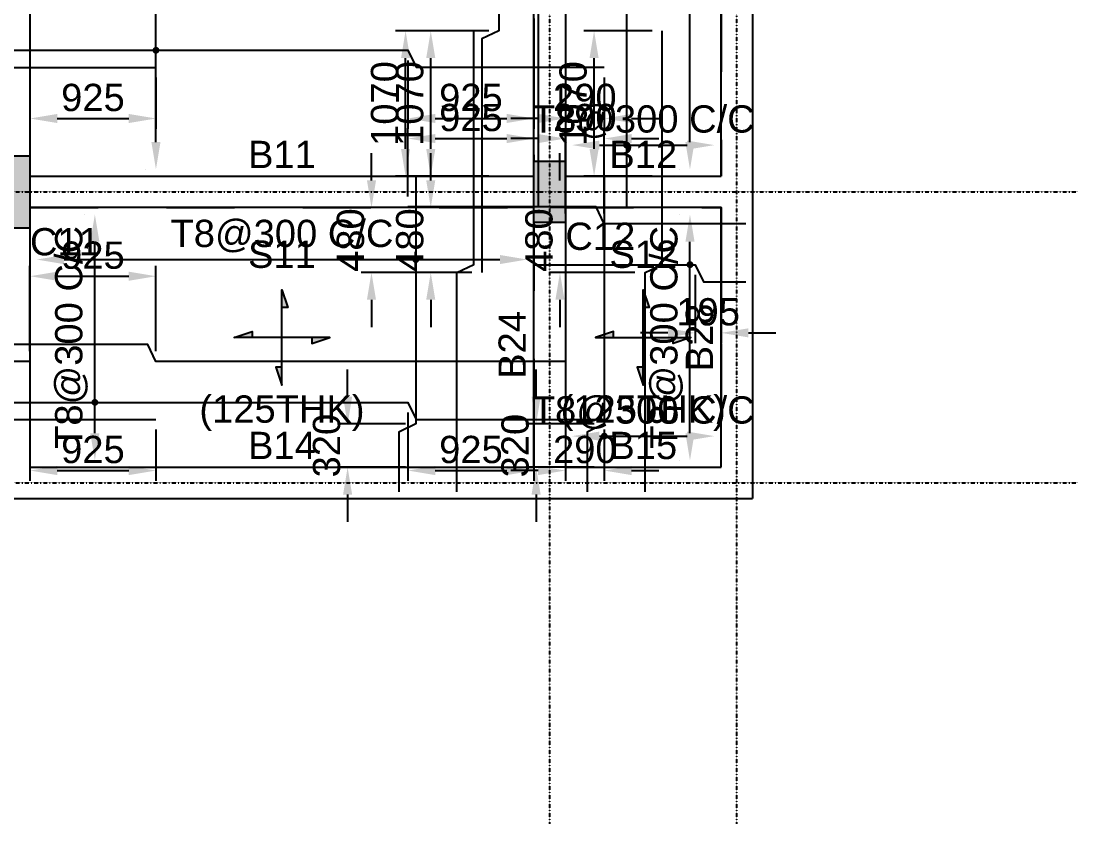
# Model space of a CAD drawing. Header units: inches. Extents: x -816171 to 9366335, y -450961 to 689132.
# Drawn here: x 7825594 to 7833341, y 257943 to 263830 of the extents above; entities that cross this region are included whole.
import ezdxf
from ezdxf.enums import TextEntityAlignment as Align

# ---------------------------------------------------------------- set-up
doc = ezdxf.new("R2010")
doc.units = ezdxf.units.IN
doc.header["$MEASUREMENT"] = 0
doc.linetypes.add('SCCenter', pattern=[1.2, 0.5, -0.3, 0.1, -0.3])
doc.linetypes.add('SCHidden', pattern=[1000, 500, -500])
for name, color, linetype in [('BarLabels', 31, 'Continuous'), ('Beam', 3, 'Continuous'), ('Beam Nos', 7, 'Continuous'), ('Column', 2, 'Continuous'), ('Column Nos', 7, 'Continuous'), ('Dimension', 31, 'Continuous'), ('Grid Line', 8, 'Continuous'), ('Plan Reinforcement', 4, 'Continuous'), ('Slab', 251, 'Continuous'), ('Slab Nos', 7, 'Continuous')]:
    doc.layers.add(name, color=color, linetype=linetype)
doc.styles.add('SC-BBS1', font='SansSerif')
doc.styles.add('SC-BBS2', font='SansSerif')
doc.dimstyles.new('SCDim', dxfattribs={"dimtxt": 200, "dimasz": 200, "dimexe": 75, "dimexo": 75, "dimgap": 50, "dimtad": 1, "dimtoh": 1, "dimdec": 0, "dimzin": 0, "dimdsep": 46, "dimtxsty": 'SC-BBS2', "dimcen": 0.09, "dimclrd": 8, "dimclre": 8, "dimclrt": 31, "dimadec": 0, "dimazin": 0, "dimtfac": 1, "dimtdec": 0, "dimtix": 1, "dimtofl": 0, "dimtmove": 0, "dimatfit": 3, "dimfxl": 1, "dimtolj": 1, "dimtzin": 0, "dimarcsym": 0})

# ---------------------------------------------------------------- blocks, each defined once
blk = doc.blocks.new('*D2915')
at = {"layer": 'DEFPOINTS', "color": 0, "transparency": 16777216}
for p in [(7825659, 263490.7), (7826582.8, 263490.7), (7826582.8, 263115.7)]:
    blk.add_point(p, dxfattribs=at)
at = {"layer": 'Dimension', "color": 8, "lineweight": -2, "transparency": 16777216}
for p, q in [((7825659, 263415.7), (7825659, 263040.7)), ((7826582.8, 263415.7), (7826582.8, 263040.7)), ((7825859, 263115.7), (7826382.8, 263115.7))]:
    blk.add_line(p, q, dxfattribs=at)
at = {"layer": 'Dimension', "color": 8, "transparency": 16777216}
for points in [[(7825859, 263149.1), (7825859, 263082.4), (7825659, 263115.7)], [(7826382.8, 263149.1), (7826382.8, 263082.4), (7826582.8, 263115.7)]]:
    blk.add_solid(points, dxfattribs=at)
at = {"layer": 'Dimension', "color": 31, "transparency": 16777216, "insert": (7826120.9, 263268.7), "char_height": 200, "attachment_point": 5, "style": 'SC-BBS2'}
blk.add_mtext('\\A1;925', dxfattribs=at)
blk = doc.blocks.new('*D2919')
at = {"layer": 'DEFPOINTS', "color": 0, "transparency": 16777216}
for p in [(7828597.2, 263758.7), (7829097.2, 263758.7), (7829097.2, 262692.2)]:
    blk.add_point(p, dxfattribs=at)
at = {"layer": 'Dimension', "color": 8, "lineweight": -2, "transparency": 16777216}
for p, q in [((7829022.2, 263758.7), (7828522.2, 263758.7)), ((7828597.2, 262892.2), (7828597.2, 263558.7)), ((7829022.2, 262692.2), (7828522.2, 262692.2))]:
    blk.add_line(p, q, dxfattribs=at)
at = {"layer": 'Dimension', "color": 8, "transparency": 16777216}
for points in [[(7828563.9, 263558.7), (7828630.5, 263558.7), (7828597.2, 263758.7)], [(7828563.9, 262892.2), (7828630.5, 262892.2), (7828597.2, 262692.2)]]:
    blk.add_solid(points, dxfattribs=at)
at = {"layer": 'Dimension', "color": 31, "transparency": 16777216, "insert": (7828444.2, 263225.5), "char_height": 200, "attachment_point": 5, "rotation": 90, "style": 'SC-BBS2'}
blk.add_mtext('\\A1;1070', dxfattribs=at)
blk = doc.blocks.new('*D2920')
at = {"layer": 'DEFPOINTS', "color": 0, "transparency": 16777216}
for p in [(7828597.2, 262462.2), (7828972.2, 262462.2), (7828972.2, 261986.2)]:
    blk.add_point(p, dxfattribs=at)
at = {"layer": 'Dimension', "color": 8, "lineweight": -2, "transparency": 16777216}
for p, q in [((7828597.2, 262662.2), (7828597.2, 262862.2)), ((7828897.2, 262462.2), (7828522.2, 262462.2)), ((7828897.2, 261986.2), (7828522.2, 261986.2)), ((7828597.2, 261786.2), (7828597.2, 261586.2))]:
    blk.add_line(p, q, dxfattribs=at)
at = {"layer": 'Dimension', "color": 8, "transparency": 16777216}
for points in [[(7828563.9, 262662.2), (7828630.5, 262662.2), (7828597.2, 262462.2)], [(7828563.9, 261786.2), (7828630.5, 261786.2), (7828597.2, 261986.2)]]:
    blk.add_solid(points, dxfattribs=at)
at = {"layer": 'Dimension', "color": 31, "transparency": 16777216, "insert": (7828444.2, 262224.2), "char_height": 200, "attachment_point": 5, "rotation": 90, "style": 'SC-BBS2'}
blk.add_mtext('\\A1;480', dxfattribs=at)
blk = doc.blocks.new('*D2925')
at = {"layer": 'DEFPOINTS', "color": 0, "transparency": 16777216}
for p in [(7828430.3, 263616), (7829354, 263616), (7829354, 263116)]:
    blk.add_point(p, dxfattribs=at)
at = {"layer": 'Dimension', "color": 8, "lineweight": -2, "transparency": 16777216}
for p, q in [((7828430.3, 263541), (7828430.3, 263041)), ((7829354, 263541), (7829354, 263041)), ((7828630.3, 263116), (7829154, 263116))]:
    blk.add_line(p, q, dxfattribs=at)
at = {"layer": 'Dimension', "color": 8, "transparency": 16777216}
for points in [[(7828630.3, 263149.3), (7828630.3, 263082.6), (7828430.3, 263116)], [(7829154, 263149.3), (7829154, 263082.6), (7829354, 263116)]]:
    blk.add_solid(points, dxfattribs=at)
at = {"layer": 'Dimension', "color": 31, "transparency": 16777216, "insert": (7828892.1, 263269), "char_height": 200, "attachment_point": 5, "style": 'SC-BBS2'}
blk.add_mtext('\\A1;925', dxfattribs=at)
blk = doc.blocks.new('*D2926')
at = {"layer": 'DEFPOINTS', "color": 0, "transparency": 16777216}
for p in [(7829584, 263491), (7829869.5, 263491), (7829869.5, 263116)]:
    blk.add_point(p, dxfattribs=at)
at = {"layer": 'Dimension', "color": 8, "lineweight": -2, "transparency": 16777216}
for p, q in [((7829584, 263416), (7829584, 263041)), ((7829869.5, 263416), (7829869.5, 263041)), ((7829384, 263116), (7829184, 263116)), ((7830069.5, 263116), (7830269.5, 263116))]:
    blk.add_line(p, q, dxfattribs=at)
at = {"layer": 'Dimension', "color": 8, "transparency": 16777216}
for points in [[(7829384, 263149.3), (7829384, 263082.6), (7829584, 263116)], [(7830069.5, 263149.3), (7830069.5, 263082.6), (7829869.5, 263116)]]:
    blk.add_solid(points, dxfattribs=at)
at = {"layer": 'Dimension', "color": 31, "transparency": 16777216, "insert": (7829726.8, 263269), "char_height": 200, "attachment_point": 5, "style": 'SC-BBS2'}
blk.add_mtext('\\A1;290', dxfattribs=at)
blk = doc.blocks.new('*D2927')
at = {"layer": 'BarLabels', "color": 8, "lineweight": -2, "transparency": 16777216}
for p, q in [((7826507.8, 266908.2), (7826507.8, 266908.2)), ((7826582.8, 262942.2), (7826582.8, 266708.2)), ((7826507.8, 262742.2), (7826507.8, 262742.2))]:
    blk.add_line(p, q, dxfattribs=at)
at = {"layer": 'BarLabels', "color": 8, "transparency": 16777216}
for points in [[(7826549.4, 266708.2), (7826616.1, 266708.2), (7826582.8, 266908.2)], [(7826549.4, 262942.2), (7826616.1, 262942.2), (7826582.8, 262742.2)]]:
    blk.add_solid(points, dxfattribs=at)
at = {"layer": 'DEFPOINTS', "color": 0, "transparency": 16777216}
for p in [(7826582.8, 266908.2), (7826582.8, 266908.2), (7826582.8, 262742.2)]:
    blk.add_point(p, dxfattribs=at)
at = {"layer": 'BarLabels', "color": 31, "transparency": 16777216, "insert": (7826411.2, 264825.2), "char_height": 200, "attachment_point": 5, "rotation": 90, "style": 'SC-BBS2'}
blk.add_mtext('\\A1;T8@285 C/C', dxfattribs=at)
blk = doc.blocks.new('*D2930')
at = {"layer": 'BarLabels', "color": 8, "lineweight": -2, "transparency": 16777216}
for p, q in [((7826507.8, 266908.2), (7826507.8, 266908.2)), ((7826582.8, 262942.2), (7826582.8, 266708.2)), ((7826507.8, 262742.2), (7826507.8, 262742.2))]:
    blk.add_line(p, q, dxfattribs=at)
at = {"layer": 'BarLabels', "color": 8, "transparency": 16777216}
for points in [[(7826549.4, 266708.2), (7826616.1, 266708.2), (7826582.8, 266908.2)], [(7826549.4, 262942.2), (7826616.1, 262942.2), (7826582.8, 262742.2)]]:
    blk.add_solid(points, dxfattribs=at)
at = {"layer": 'DEFPOINTS', "color": 0, "transparency": 16777216}
for p in [(7826582.8, 266908.2), (7826582.8, 266908.2), (7826582.8, 262742.2)]:
    blk.add_point(p, dxfattribs=at)
at = {"layer": 'BarLabels', "color": 31, "transparency": 16777216, "insert": (7826411.2, 264825.2), "char_height": 200, "attachment_point": 5, "rotation": 90, "style": 'SC-BBS2'}
blk.add_mtext('\\A1;T8@285 C/C', dxfattribs=at)
blk = doc.blocks.new('*D2932')
at = {"layer": 'BarLabels', "color": 8, "lineweight": -2, "transparency": 16777216}
for p, q in [((7830422.6, 266908.2), (7830422.6, 266908.2)), ((7830497.6, 262942.2), (7830497.6, 266708.2)), ((7830422.6, 262742.2), (7830422.6, 262742.2))]:
    blk.add_line(p, q, dxfattribs=at)
at = {"layer": 'BarLabels', "color": 8, "transparency": 16777216}
for points in [[(7830464.3, 266708.2), (7830531, 266708.2), (7830497.6, 266908.2)], [(7830464.3, 262942.2), (7830531, 262942.2), (7830497.6, 262742.2)]]:
    blk.add_solid(points, dxfattribs=at)
at = {"layer": 'DEFPOINTS', "color": 0, "transparency": 16777216}
for p in [(7830497.6, 266908.2), (7830497.6, 266908.2), (7830497.6, 262742.2)]:
    blk.add_point(p, dxfattribs=at)
at = {"layer": 'BarLabels', "color": 31, "transparency": 16777216, "insert": (7830326.1, 264825.2), "char_height": 200, "attachment_point": 5, "rotation": 90, "style": 'SC-BBS2'}
blk.add_mtext('\\A1;T8@300 C/C', dxfattribs=at)
blk = doc.blocks.new('*D2935')
at = {"layer": 'BarLabels', "color": 8, "lineweight": -2, "transparency": 16777216}
for p, q in [((7830422.6, 266908.2), (7830422.6, 266908.2)), ((7830497.6, 262942.2), (7830497.6, 266708.2)), ((7830422.6, 262742.2), (7830422.6, 262742.2))]:
    blk.add_line(p, q, dxfattribs=at)
at = {"layer": 'BarLabels', "color": 8, "transparency": 16777216}
for points in [[(7830464.3, 266708.2), (7830531, 266708.2), (7830497.6, 266908.2)], [(7830464.3, 262942.2), (7830531, 262942.2), (7830497.6, 262742.2)]]:
    blk.add_solid(points, dxfattribs=at)
at = {"layer": 'DEFPOINTS', "color": 0, "transparency": 16777216}
for p in [(7830497.6, 266908.2), (7830497.6, 266908.2), (7830497.6, 262742.2)]:
    blk.add_point(p, dxfattribs=at)
at = {"layer": 'BarLabels', "color": 31, "transparency": 16777216, "insert": (7830326.1, 264825.2), "char_height": 200, "attachment_point": 5, "rotation": 90, "style": 'SC-BBS2'}
blk.add_mtext('\\A1;T8@300 C/C', dxfattribs=at)
blk = doc.blocks.new('*D2936')
at = {"layer": 'BarLabels', "color": 8, "lineweight": -2, "transparency": 16777216}
blk.add_line((7829834, 262920.6), (7830476, 262920.6), dxfattribs=at)
at = {"layer": 'BarLabels', "color": 8, "transparency": 16777216}
for points in [[(7829834, 262954), (7829834, 262887.3), (7829634, 262920.6)], [(7830476, 262954), (7830476, 262887.3), (7830676, 262920.6)]]:
    blk.add_solid(points, dxfattribs=at)
at = {"layer": 'DEFPOINTS', "color": 0, "transparency": 16777216}
for p in [(7829634, 262920.6), (7830676, 262920.6), (7830676, 262920.6)]:
    blk.add_point(p, dxfattribs=at)
at = {"layer": 'BarLabels', "color": 31, "transparency": 16777216, "insert": (7830155, 263092.2), "char_height": 200, "attachment_point": 5, "style": 'SC-BBS2'}
blk.add_mtext('\\A1;T8@300 C/C', dxfattribs=at)
blk = doc.blocks.new('*D2943')
at = {"layer": 'DEFPOINTS', "color": 0, "transparency": 16777216}
for p in [(7825659, 260909.2), (7826582.8, 260909.2), (7826582.8, 260534.2)]:
    blk.add_point(p, dxfattribs=at)
at = {"layer": 'Dimension', "color": 8, "lineweight": -2, "transparency": 16777216}
for p, q in [((7825659, 260834.2), (7825659, 260459.2)), ((7826582.8, 260834.2), (7826582.8, 260459.2)), ((7825859, 260534.2), (7826382.8, 260534.2))]:
    blk.add_line(p, q, dxfattribs=at)
at = {"layer": 'Dimension', "color": 8, "transparency": 16777216}
for points in [[(7825859, 260567.6), (7825859, 260500.9), (7825659, 260534.2)], [(7826382.8, 260567.6), (7826382.8, 260500.9), (7826582.8, 260534.2)]]:
    blk.add_solid(points, dxfattribs=at)
at = {"layer": 'Dimension', "color": 31, "transparency": 16777216, "insert": (7826120.9, 260687.3), "char_height": 200, "attachment_point": 5, "style": 'SC-BBS2'}
blk.add_mtext('\\A1;925', dxfattribs=at)
blk = doc.blocks.new('*D2947')
at = {"layer": 'DEFPOINTS', "color": 0, "transparency": 16777216}
for p in [(7827987.8, 260875.6), (7828487.8, 260875.6), (7828487.8, 260558.2)]:
    blk.add_point(p, dxfattribs=at)
at = {"layer": 'Dimension', "color": 8, "lineweight": -2, "transparency": 16777216}
for p, q in [((7827987.8, 261075.6), (7827987.8, 261275.6)), ((7828412.8, 260875.6), (7827912.8, 260875.6)), ((7828412.8, 260558.2), (7827912.8, 260558.2)), ((7827987.8, 260358.2), (7827987.8, 260158.2))]:
    blk.add_line(p, q, dxfattribs=at)
at = {"layer": 'Dimension', "color": 8, "transparency": 16777216}
for points in [[(7827954.4, 261075.6), (7828021.1, 261075.6), (7827987.8, 260875.6)], [(7827954.4, 260358.2), (7828021.1, 260358.2), (7827987.8, 260558.2)]]:
    blk.add_solid(points, dxfattribs=at)
at = {"layer": 'Dimension', "color": 31, "transparency": 16777216, "insert": (7827834.6, 260716.9), "char_height": 200, "attachment_point": 5, "rotation": 90, "style": 'SC-BBS2'}
blk.add_mtext('\\A1;320', dxfattribs=at)
blk = doc.blocks.new('*D2948')
at = {"layer": 'BarLabels', "color": 8, "lineweight": -2, "transparency": 16777216}
blk.add_line((7825909, 262081.4), (7829104, 262081.4), dxfattribs=at)
at = {"layer": 'BarLabels', "color": 8, "transparency": 16777216}
for points in [[(7825909, 262114.8), (7825909, 262048.1), (7825709, 262081.4)], [(7829104, 262114.8), (7829104, 262048.1), (7829304, 262081.4)]]:
    blk.add_solid(points, dxfattribs=at)
at = {"layer": 'DEFPOINTS', "color": 0, "transparency": 16777216}
for p in [(7825709, 262081.4), (7829304, 262081.4), (7829304, 262081.4)]:
    blk.add_point(p, dxfattribs=at)
at = {"layer": 'BarLabels', "color": 31, "transparency": 16777216, "insert": (7827506.5, 262253), "char_height": 200, "attachment_point": 5, "style": 'SC-BBS2'}
blk.add_mtext('\\A1;T8@300 C/C', dxfattribs=at)
blk = doc.blocks.new('*D2882')
at = {"layer": 'DEFPOINTS', "color": 0, "transparency": 16777216}
for p in [(7828162.8, 262462.2), (7828787.8, 262462.2), (7828787.8, 261986.2)]:
    blk.add_point(p, dxfattribs=at)
at = {"layer": 'Dimension', "color": 8, "lineweight": -2, "transparency": 16777216}
for p, q in [((7828162.8, 262662.2), (7828162.8, 262862.2)), ((7828712.8, 262462.2), (7828087.8, 262462.2)), ((7828712.8, 261986.2), (7828087.8, 261986.2)), ((7828162.8, 261786.2), (7828162.8, 261586.2))]:
    blk.add_line(p, q, dxfattribs=at)
at = {"layer": 'Dimension', "color": 8, "transparency": 16777216}
for points in [[(7828129.4, 262662.2), (7828196.1, 262662.2), (7828162.8, 262462.2)], [(7828129.4, 261786.2), (7828196.1, 261786.2), (7828162.8, 261986.2)]]:
    blk.add_solid(points, dxfattribs=at)
at = {"layer": 'Dimension', "color": 31, "transparency": 16777216, "insert": (7828009.7, 262224.2), "char_height": 200, "attachment_point": 5, "rotation": 90, "style": 'SC-BBS2'}
blk.add_mtext('\\A1;480', dxfattribs=at)
blk = doc.blocks.new('*D2883')
at = {"layer": 'DEFPOINTS', "color": 0, "transparency": 16777216}
for p in [(7828412.8, 263758.7), (7828912.8, 263758.7), (7828912.8, 262692.2)]:
    blk.add_point(p, dxfattribs=at)
at = {"layer": 'Dimension', "color": 8, "lineweight": -2, "transparency": 16777216}
for p, q in [((7828837.8, 263758.7), (7828337.8, 263758.7)), ((7828412.8, 262892.2), (7828412.8, 263558.7)), ((7828837.8, 262692.2), (7828337.8, 262692.2))]:
    blk.add_line(p, q, dxfattribs=at)
at = {"layer": 'Dimension', "color": 8, "transparency": 16777216}
for points in [[(7828379.4, 263558.7), (7828446.1, 263558.7), (7828412.8, 263758.7)], [(7828379.4, 262892.2), (7828446.1, 262892.2), (7828412.8, 262692.2)]]:
    blk.add_solid(points, dxfattribs=at)
at = {"layer": 'Dimension', "color": 31, "transparency": 16777216, "insert": (7828259.7, 263225.5), "char_height": 200, "attachment_point": 5, "rotation": 90, "style": 'SC-BBS2'}
blk.add_mtext('\\A1;1070', dxfattribs=at)
blk = doc.blocks.new('*D2884')
at = {"layer": 'BarLabels', "color": 8, "lineweight": -2, "transparency": 16777216}
blk.add_line((7825909, 262081.4), (7829104, 262081.4), dxfattribs=at)
at = {"layer": 'BarLabels', "color": 8, "transparency": 16777216}
for points in [[(7825909, 262114.8), (7825909, 262048.1), (7825709, 262081.4)], [(7829104, 262114.8), (7829104, 262048.1), (7829304, 262081.4)]]:
    blk.add_solid(points, dxfattribs=at)
at = {"layer": 'DEFPOINTS', "color": 0, "transparency": 16777216}
for p in [(7825709, 262081.4), (7829304, 262081.4), (7829304, 262081.4)]:
    blk.add_point(p, dxfattribs=at)
at = {"layer": 'BarLabels', "color": 31, "transparency": 16777216, "insert": (7827506.5, 262253), "char_height": 200, "attachment_point": 5, "style": 'SC-BBS2'}
blk.add_mtext('\\A1;T8@300 C/C', dxfattribs=at)
blk = doc.blocks.new('*D2885')
at = {"layer": 'DEFPOINTS', "color": 0, "transparency": 16777216}
for p in [(7828430.3, 261034.2), (7829354, 261034.2), (7829354, 260534.2)]:
    blk.add_point(p, dxfattribs=at)
at = {"layer": 'Dimension', "color": 8, "lineweight": -2, "transparency": 16777216}
for p, q in [((7828430.3, 260959.2), (7828430.3, 260459.2)), ((7829354, 260959.2), (7829354, 260459.2)), ((7828630.3, 260534.2), (7829154, 260534.2))]:
    blk.add_line(p, q, dxfattribs=at)
at = {"layer": 'Dimension', "color": 8, "transparency": 16777216}
for points in [[(7828630.3, 260567.6), (7828630.3, 260500.9), (7828430.3, 260534.2)], [(7829154, 260567.6), (7829154, 260500.9), (7829354, 260534.2)]]:
    blk.add_solid(points, dxfattribs=at)
at = {"layer": 'Dimension', "color": 31, "transparency": 16777216, "insert": (7828892.1, 260687.3), "char_height": 200, "attachment_point": 5, "style": 'SC-BBS2'}
blk.add_mtext('\\A1;925', dxfattribs=at)
blk = doc.blocks.new('*D2886')
at = {"layer": 'DEFPOINTS', "color": 0, "transparency": 16777216}
for p in [(7829584, 260909.2), (7829869.5, 260909.2), (7829869.5, 260534.2)]:
    blk.add_point(p, dxfattribs=at)
at = {"layer": 'Dimension', "color": 8, "lineweight": -2, "transparency": 16777216}
for p, q in [((7829584, 260834.2), (7829584, 260459.2)), ((7829869.5, 260834.2), (7829869.5, 260459.2)), ((7829384, 260534.2), (7829184, 260534.2)), ((7830069.5, 260534.2), (7830269.5, 260534.2))]:
    blk.add_line(p, q, dxfattribs=at)
at = {"layer": 'Dimension', "color": 8, "transparency": 16777216}
for points in [[(7829384, 260567.6), (7829384, 260500.9), (7829584, 260534.2)], [(7830069.5, 260567.6), (7830069.5, 260500.9), (7829869.5, 260534.2)]]:
    blk.add_solid(points, dxfattribs=at)
at = {"layer": 'Dimension', "color": 31, "transparency": 16777216, "insert": (7829726.8, 260687.3), "char_height": 200, "attachment_point": 5, "style": 'SC-BBS2'}
blk.add_mtext('\\A1;290', dxfattribs=at)
blk = doc.blocks.new('*D2887')
at = {"layer": 'BarLabels', "color": 8, "lineweight": -2, "transparency": 16777216}
for p, q in [((7826060, 262412.2), (7826060, 262412.2)), ((7826135, 260808.2), (7826135, 262212.2)), ((7826060, 260608.2), (7826060, 260608.2))]:
    blk.add_line(p, q, dxfattribs=at)
at = {"layer": 'BarLabels', "color": 8, "transparency": 16777216}
for points in [[(7826101.7, 262212.2), (7826168.4, 262212.2), (7826135, 262412.2)], [(7826101.7, 260808.2), (7826168.4, 260808.2), (7826135, 260608.2)]]:
    blk.add_solid(points, dxfattribs=at)
at = {"layer": 'DEFPOINTS', "color": 0, "transparency": 16777216}
for p in [(7826135, 262412.2), (7826135, 262412.2), (7826135, 260608.2)]:
    blk.add_point(p, dxfattribs=at)
at = {"layer": 'BarLabels', "color": 31, "transparency": 16777216, "insert": (7825963.5, 261510.2), "char_height": 200, "attachment_point": 5, "rotation": 90, "style": 'SC-BBS2'}
blk.add_mtext('\\A1;T8@300 C/C', dxfattribs=at)
blk = doc.blocks.new('*D2888')
at = {"layer": 'DEFPOINTS', "color": 0, "transparency": 16777216}
for p in [(7826582.8, 261959.2), (7825659, 261334.2), (7826582.8, 261334.2)]:
    blk.add_point(p, dxfattribs=at)
at = {"layer": 'Dimension', "color": 8, "lineweight": -2, "transparency": 16777216}
for p, q in [((7825659, 261409.2), (7825659, 262034.2)), ((7826582.8, 261409.2), (7826582.8, 262034.2)), ((7825859, 261959.2), (7826382.8, 261959.2))]:
    blk.add_line(p, q, dxfattribs=at)
at = {"layer": 'Dimension', "color": 8, "transparency": 16777216}
for points in [[(7825859, 261992.6), (7825859, 261925.9), (7825659, 261959.2)], [(7826382.8, 261992.6), (7826382.8, 261925.9), (7826582.8, 261959.2)]]:
    blk.add_solid(points, dxfattribs=at)
at = {"layer": 'Dimension', "color": 31, "transparency": 16777216, "insert": (7826120.9, 262112.3), "char_height": 200, "attachment_point": 5, "style": 'SC-BBS2'}
blk.add_mtext('\\A1;925', dxfattribs=at)
blk = doc.blocks.new('*D2890')
at = {"layer": 'BarLabels', "color": 8, "lineweight": -2, "transparency": 16777216}
for p, q in [((7826060, 262412.2), (7826060, 262412.2)), ((7826135, 260808.2), (7826135, 262212.2)), ((7826060, 260608.2), (7826060, 260608.2))]:
    blk.add_line(p, q, dxfattribs=at)
at = {"layer": 'BarLabels', "color": 8, "transparency": 16777216}
for points in [[(7826101.7, 262212.2), (7826168.4, 262212.2), (7826135, 262412.2)], [(7826101.7, 260808.2), (7826168.4, 260808.2), (7826135, 260608.2)]]:
    blk.add_solid(points, dxfattribs=at)
at = {"layer": 'DEFPOINTS', "color": 0, "transparency": 16777216}
for p in [(7826135, 262412.2), (7826135, 262412.2), (7826135, 260608.2)]:
    blk.add_point(p, dxfattribs=at)
at = {"layer": 'BarLabels', "color": 31, "transparency": 16777216, "insert": (7825963.5, 261510.2), "char_height": 200, "attachment_point": 5, "rotation": 90, "style": 'SC-BBS2'}
blk.add_mtext('\\A1;T8@300 C/C', dxfattribs=at)
blk = doc.blocks.new('*D2891')
at = {"layer": 'DEFPOINTS', "color": 0, "transparency": 16777216}
for p in [(7830535.7, 262043.7), (7830726, 262043.7), (7830726, 261543.7)]:
    blk.add_point(p, dxfattribs=at)
at = {"layer": 'Dimension', "color": 8, "lineweight": -2, "transparency": 16777216}
for p, q in [((7830535.7, 261968.7), (7830535.7, 261468.7)), ((7830726, 261968.7), (7830726, 261468.7)), ((7830335.7, 261543.7), (7830135.7, 261543.7)), ((7830926, 261543.7), (7831126, 261543.7))]:
    blk.add_line(p, q, dxfattribs=at)
at = {"layer": 'Dimension', "color": 8, "transparency": 16777216}
for points in [[(7830335.7, 261577.1), (7830335.7, 261510.4), (7830535.7, 261543.7)], [(7830926, 261577.1), (7830926, 261510.4), (7830726, 261543.7)]]:
    blk.add_solid(points, dxfattribs=at)
at = {"layer": 'Dimension', "color": 31, "transparency": 16777216, "insert": (7830630.9, 261696.8), "char_height": 200, "attachment_point": 5, "style": 'SC-BBS2'}
blk.add_mtext('\\A1;195', dxfattribs=at)
blk = doc.blocks.new('*D2892')
at = {"layer": 'BarLabels', "color": 8, "lineweight": -2, "transparency": 16777216}
for p, q in [((7830422.6, 262412.2), (7830422.6, 262412.2)), ((7830497.6, 260808.2), (7830497.6, 262212.2)), ((7830422.6, 260608.2), (7830422.6, 260608.2))]:
    blk.add_line(p, q, dxfattribs=at)
at = {"layer": 'BarLabels', "color": 8, "transparency": 16777216}
for points in [[(7830464.3, 262212.2), (7830531, 262212.2), (7830497.6, 262412.2)], [(7830464.3, 260808.2), (7830531, 260808.2), (7830497.6, 260608.2)]]:
    blk.add_solid(points, dxfattribs=at)
at = {"layer": 'DEFPOINTS', "color": 0, "transparency": 16777216}
for p in [(7830497.6, 262412.2), (7830497.6, 262412.2), (7830497.6, 260608.2)]:
    blk.add_point(p, dxfattribs=at)
at = {"layer": 'BarLabels', "color": 31, "transparency": 16777216, "insert": (7830326.1, 261510.2), "char_height": 200, "attachment_point": 5, "rotation": 90, "style": 'SC-BBS2'}
blk.add_mtext('\\A1;T8@300 C/C', dxfattribs=at)
blk = doc.blocks.new('*D2893')
at = {"layer": 'DEFPOINTS', "color": 0, "transparency": 16777216}
for p in [(7829869.5, 262968.7), (7829584, 262343.7), (7829869.5, 262343.7)]:
    blk.add_point(p, dxfattribs=at)
at = {"layer": 'Dimension', "color": 8, "lineweight": -2, "transparency": 16777216}
for p, q in [((7829584, 262418.7), (7829584, 263043.7)), ((7829869.5, 262418.7), (7829869.5, 263043.7)), ((7829384, 262968.7), (7829184, 262968.7)), ((7830069.5, 262968.7), (7830269.5, 262968.7))]:
    blk.add_line(p, q, dxfattribs=at)
at = {"layer": 'Dimension', "color": 8, "transparency": 16777216}
for points in [[(7829384, 263002.1), (7829384, 262935.4), (7829584, 262968.7)], [(7830069.5, 263002.1), (7830069.5, 262935.4), (7829869.5, 262968.7)]]:
    blk.add_solid(points, dxfattribs=at)
at = {"layer": 'Dimension', "color": 31, "transparency": 16777216, "insert": (7829726.8, 263121.8), "char_height": 200, "attachment_point": 5, "style": 'SC-BBS2'}
blk.add_mtext('\\A1;290', dxfattribs=at)
blk = doc.blocks.new('*D2894')
at = {"layer": 'DEFPOINTS', "color": 0, "transparency": 16777216}
for p in [(7829354, 262968.7), (7828430.3, 262468.7), (7829354, 262468.7)]:
    blk.add_point(p, dxfattribs=at)
at = {"layer": 'Dimension', "color": 8, "lineweight": -2, "transparency": 16777216}
for p, q in [((7828430.3, 262543.7), (7828430.3, 263043.7)), ((7829354, 262543.7), (7829354, 263043.7)), ((7828630.3, 262968.7), (7829154, 262968.7))]:
    blk.add_line(p, q, dxfattribs=at)
at = {"layer": 'Dimension', "color": 8, "transparency": 16777216}
for points in [[(7828630.3, 263002.1), (7828630.3, 262935.4), (7828430.3, 262968.7)], [(7829154, 263002.1), (7829154, 262935.4), (7829354, 262968.7)]]:
    blk.add_solid(points, dxfattribs=at)
at = {"layer": 'Dimension', "color": 31, "transparency": 16777216, "insert": (7828892.1, 263121.8), "char_height": 200, "attachment_point": 5, "style": 'SC-BBS2'}
blk.add_mtext('\\A1;925', dxfattribs=at)
blk = doc.blocks.new('*D2895')
at = {"layer": 'BarLabels', "color": 8, "lineweight": -2, "transparency": 16777216}
for p, q in [((7830422.6, 262412.2), (7830422.6, 262412.2)), ((7830497.6, 260808.2), (7830497.6, 262212.2)), ((7830422.6, 260608.2), (7830422.6, 260608.2))]:
    blk.add_line(p, q, dxfattribs=at)
at = {"layer": 'BarLabels', "color": 8, "transparency": 16777216}
for points in [[(7830464.3, 262212.2), (7830531, 262212.2), (7830497.6, 262412.2)], [(7830464.3, 260808.2), (7830531, 260808.2), (7830497.6, 260608.2)]]:
    blk.add_solid(points, dxfattribs=at)
at = {"layer": 'DEFPOINTS', "color": 0, "transparency": 16777216}
for p in [(7830497.6, 262412.2), (7830497.6, 262412.2), (7830497.6, 260608.2)]:
    blk.add_point(p, dxfattribs=at)
at = {"layer": 'BarLabels', "color": 31, "transparency": 16777216, "insert": (7830326.1, 261510.2), "char_height": 200, "attachment_point": 5, "rotation": 90, "style": 'SC-BBS2'}
blk.add_mtext('\\A1;T8@300 C/C', dxfattribs=at)
blk = doc.blocks.new('*D2896')
at = {"layer": 'DEFPOINTS', "color": 0, "transparency": 16777216}
for p in [(7829369.5, 260875.6), (7829869.5, 260875.6), (7829869.5, 260558.2)]:
    blk.add_point(p, dxfattribs=at)
at = {"layer": 'Dimension', "color": 8, "lineweight": -2, "transparency": 16777216}
for p, q in [((7829369.5, 261075.6), (7829369.5, 261275.6)), ((7829794.5, 260875.6), (7829294.5, 260875.6)), ((7829794.5, 260558.2), (7829294.5, 260558.2)), ((7829369.5, 260358.2), (7829369.5, 260158.2))]:
    blk.add_line(p, q, dxfattribs=at)
at = {"layer": 'Dimension', "color": 8, "transparency": 16777216}
for points in [[(7829336.2, 261075.6), (7829402.8, 261075.6), (7829369.5, 260875.6)], [(7829336.2, 260358.2), (7829402.8, 260358.2), (7829369.5, 260558.2)]]:
    blk.add_solid(points, dxfattribs=at)
at = {"layer": 'Dimension', "color": 31, "transparency": 16777216, "insert": (7829216.4, 260716.9), "char_height": 200, "attachment_point": 5, "rotation": 90, "style": 'SC-BBS2'}
blk.add_mtext('\\A1;320', dxfattribs=at)
blk = doc.blocks.new('*D2897')
at = {"layer": 'BarLabels', "color": 8, "lineweight": -2, "transparency": 16777216}
blk.add_line((7829834, 260786.6), (7830476, 260786.6), dxfattribs=at)
at = {"layer": 'BarLabels', "color": 8, "transparency": 16777216}
for points in [[(7829834, 260820), (7829834, 260753.3), (7829634, 260786.6)], [(7830476, 260820), (7830476, 260753.3), (7830676, 260786.6)]]:
    blk.add_solid(points, dxfattribs=at)
at = {"layer": 'DEFPOINTS', "color": 0, "transparency": 16777216}
for p in [(7829634, 260786.6), (7830676, 260786.6), (7830676, 260786.6)]:
    blk.add_point(p, dxfattribs=at)
at = {"layer": 'BarLabels', "color": 31, "transparency": 16777216, "insert": (7830155, 260958.2), "char_height": 200, "attachment_point": 5, "style": 'SC-BBS2'}
blk.add_mtext('\\A1;T8@300 C/C', dxfattribs=at)
blk = doc.blocks.new('*D2898')
at = {"layer": 'DEFPOINTS', "color": 0, "transparency": 16777216}
for p in [(7829544.5, 262462.2), (7830169.5, 262462.2), (7830169.5, 261986.2)]:
    blk.add_point(p, dxfattribs=at)
at = {"layer": 'Dimension', "color": 8, "lineweight": -2, "transparency": 16777216}
for p, q in [((7829544.5, 262662.2), (7829544.5, 262862.2)), ((7830094.5, 262462.2), (7829469.5, 262462.2)), ((7830094.5, 261986.2), (7829469.5, 261986.2)), ((7829544.5, 261786.2), (7829544.5, 261586.2))]:
    blk.add_line(p, q, dxfattribs=at)
at = {"layer": 'Dimension', "color": 8, "transparency": 16777216}
for points in [[(7829511.2, 262662.2), (7829577.8, 262662.2), (7829544.5, 262462.2)], [(7829511.2, 261786.2), (7829577.8, 261786.2), (7829544.5, 261986.2)]]:
    blk.add_solid(points, dxfattribs=at)
at = {"layer": 'Dimension', "color": 31, "transparency": 16777216, "insert": (7829391.5, 262224.2), "char_height": 200, "attachment_point": 5, "rotation": 90, "style": 'SC-BBS2'}
blk.add_mtext('\\A1;480', dxfattribs=at)
blk = doc.blocks.new('*D2899')
at = {"layer": 'DEFPOINTS', "color": 0, "transparency": 16777216}
for p in [(7829794.5, 263758.7), (7830294.5, 263758.7), (7830294.5, 262692.2)]:
    blk.add_point(p, dxfattribs=at)
at = {"layer": 'Dimension', "color": 8, "lineweight": -2, "transparency": 16777216}
for p, q in [((7830219.5, 263758.7), (7829719.5, 263758.7)), ((7829794.5, 262892.2), (7829794.5, 263558.7)), ((7830219.5, 262692.2), (7829719.5, 262692.2))]:
    blk.add_line(p, q, dxfattribs=at)
at = {"layer": 'Dimension', "color": 8, "transparency": 16777216}
for points in [[(7829761.2, 263558.7), (7829827.8, 263558.7), (7829794.5, 263758.7)], [(7829761.2, 262892.2), (7829827.8, 262892.2), (7829794.5, 262692.2)]]:
    blk.add_solid(points, dxfattribs=at)
at = {"layer": 'Dimension', "color": 31, "transparency": 16777216, "insert": (7829641.5, 263225.5), "char_height": 200, "attachment_point": 5, "rotation": 90, "style": 'SC-BBS2'}
blk.add_mtext('\\A1;1070', dxfattribs=at)
blk = doc.blocks.new('*D2900')
at = {"layer": 'BarLabels', "color": 8, "lineweight": -2, "transparency": 16777216}
blk.add_line((7829834, 260786.6), (7830476, 260786.6), dxfattribs=at)
at = {"layer": 'BarLabels', "color": 8, "transparency": 16777216}
for points in [[(7829834, 260820), (7829834, 260753.3), (7829634, 260786.6)], [(7830476, 260820), (7830476, 260753.3), (7830676, 260786.6)]]:
    blk.add_solid(points, dxfattribs=at)
at = {"layer": 'DEFPOINTS', "color": 0, "transparency": 16777216}
for p in [(7829634, 260786.6), (7830676, 260786.6), (7830676, 260786.6)]:
    blk.add_point(p, dxfattribs=at)
at = {"layer": 'BarLabels', "color": 31, "transparency": 16777216, "insert": (7830155, 260958.2), "char_height": 200, "attachment_point": 5, "style": 'SC-BBS2'}
blk.add_mtext('\\A1;T8@300 C/C', dxfattribs=at)

msp = doc.modelspace()

# ---------------------------------------------------------------- hatches: boundary and pattern name
at = {"layer": 'Column'}
for points in [[(7825659.01713, 262312.2361), (7825429.01713, 262312.2361), (7825429.01713, 262842.2361), (7825659.01713, 262842.2361)], [(7829584.01713, 262352.2361), (7829354.01713, 262352.2361), (7829354.01713, 262802.2361), (7829584.01713, 262802.2361)]]:
    msp.add_hatch(color=256, dxfattribs=at).paths.add_polyline_path(points, flags=0)
at = {"layer": 'Slab Nos'}
for points in [[(7827506.52781, 261860.2361), (7827550.27381, 261728.98477), (7827506.52381, 261728.9861)], [(7830155.01713, 261860.2361), (7830198.76713, 261728.9861), (7830155.01713, 261728.9861)], [(7827156.51713, 261510.24678), (7827287.76847, 261553.99278), (7827287.76713, 261510.24278)], [(7829936.26713, 261510.2361), (7829936.26713, 261553.9861), (7829805.01713, 261510.2361)], [(7827725.26713, 261510.22943), (7827725.2658, 261466.47943), (7827856.51713, 261510.22542)], [(7830505.01713, 261510.2361), (7830373.76713, 261466.4861), (7830373.76713, 261510.2361)], [(7827506.51046, 261291.4861), (7827462.76046, 261291.48744), (7827506.50645, 261160.2361)], [(7830155.01713, 261291.4861), (7830111.26713, 261291.4861), (7830155.01713, 261160.2361)]]:
    msp.add_hatch(color=256, dxfattribs=at).paths.add_polyline_path(points, flags=0)

# ---------------------------------------------------------------- linework, layer by layer
at = {"layer": 'BarLabels', "color": 8, "const_width": 25}
for points in [[(7826570.25713, 263615.9786, 1), (7826595.25713, 263615.9786, 1)], [(7826570.25713, 263615.9786, 1), (7826595.25713, 263615.9786, 1)], [(7830020.15213, 262920.6361, 1), (7830045.15213, 262920.6361, 1)], [(7828475.26713, 262081.4361, 1), (7828500.26713, 262081.4361, 1)], [(7828475.26713, 262081.4361, 1), (7828500.26713, 262081.4361, 1)], [(7830485.11713, 262043.7361, 1), (7830510.11713, 262043.7361, 1)], [(7830485.11713, 262043.7361, 1), (7830510.11713, 262043.7361, 1)], [(7826122.51713, 261034.2361, 1), (7826147.51713, 261034.2361, 1)], [(7826122.51713, 261034.2361, 1), (7826147.51713, 261034.2361, 1)], [(7829857.01463, 260786.6361, 1), (7829882.01463, 260786.6361, 1)], [(7829857.01463, 260786.6361, 1), (7829882.01463, 260786.6361, 1)]]:
    msp.add_lwpolyline(points, format="xyb", close=True, dxfattribs=at)
at = {"layer": 'Beam'}
for p, q in [((7830956.01713, 267073.2361), (7830956.01713, 262462.2361)), ((7830956.01713, 262577.2361), (7830956.01713, 260328.2361)), ((7821505.01713, 260328.2361), (7825659.01713, 260328.2361)), ((7825601.51713, 260328.2361), (7829584.01713, 260328.2361)), ((7829526.51713, 260328.2361), (7830956.01713, 260328.2361))]:
    msp.add_line(p, q, dxfattribs=at)
at = {"layer": 'Beam', "linetype": 'SCHidden'}
for p, q in [((7830726.01713, 266958.2361), (7830726.01713, 262692.2361)), ((7825659.01713, 266808.2361), (7825659.01713, 262842.2361)), ((7829354.01713, 266848.2361), (7829354.01713, 262802.2361)), ((7829584.01713, 266848.2361), (7829584.01713, 262802.2361)), ((7825659.01713, 262692.2361), (7829354.01713, 262692.2361)), ((7829584.01713, 262692.2361), (7830726.01713, 262692.2361)), ((7825659.01713, 262462.2361), (7829354.01713, 262462.2361)), ((7829584.01713, 262462.2361), (7830726.01713, 262462.2361)), ((7830726.01713, 262462.2361), (7830726.01713, 260558.2361)), ((7825659.01713, 262312.2361), (7825659.01713, 260558.2361)), ((7829354.01713, 262352.2361), (7829354.01713, 260558.2361)), ((7829584.01713, 262352.2361), (7829584.01713, 260558.2361)), ((7825659.01713, 260558.2361), (7829354.01713, 260558.2361)), ((7829584.01713, 260558.2361), (7830726.01713, 260558.2361))]:
    msp.add_line(p, q, dxfattribs=at)
at = {"layer": 'Column'}
for points in [[(7825659.01713, 262312.2361), (7825429.01713, 262312.2361), (7825429.01713, 262842.2361), (7825659.01713, 262842.2361)], [(7829584.01713, 262352.2361), (7829354.01713, 262352.2361), (7829354.01713, 262802.2361), (7829584.01713, 262802.2361)]]:
    msp.add_lwpolyline(points, close=True, dxfattribs=at)
at = {"layer": 'Grid Line', "linetype": 'SCCenter'}
for p, q in [((7829469.01713, 257943.2361), (7829469.01713, 279631.2361)), ((7830841.01713, 257943.2361), (7830841.01713, 279631.2361)), ((7819120.01713, 262577.2361), (7833341.01713, 262577.2361)), ((7819120.01713, 260443.2361), (7833341.01713, 260443.2361))]:
    msp.add_line(p, q, dxfattribs=at)
at = {"layer": 'Plan Reinforcement'}
for points in [[(7829387.19573, 262462.2361), (7829387.19573, 265891.7361), (7829512.19573, 265951.7361), (7829512.19573, 268397.4861)], [(7829097.19573, 267188.2361), (7829097.19573, 263758.7361), (7828972.19573, 263698.7361), (7828972.19573, 261986.2361)], [(7830032.65213, 267188.2361), (7830032.65213, 262462.2361)], [(7828787.76713, 260378.2361), (7828787.76713, 261986.2361), (7828912.76713, 262046.2361), (7828912.76713, 263758.7361)], [(7830169.51463, 260378.2361), (7830169.51463, 261986.2361), (7830294.51463, 262046.2361), (7830294.51463, 263758.7361)], [(7821555.01713, 263615.7286), (7824505.51713, 263615.7286), (7824565.51713, 263490.7286), (7826582.76713, 263490.7286)], [(7825429.01713, 263615.9786), (7828430.26713, 263615.9786), (7828490.26713, 263490.9786), (7829869.51713, 263490.9786)], [(7828487.76713, 262692.2361), (7828487.76713, 260875.56943), (7828362.76713, 260815.56943), (7828362.76713, 260378.2361)], [(7829869.51463, 262692.2361), (7829869.51463, 260875.56943), (7829744.51463, 260815.56943), (7829744.51463, 260378.2361)], [(7830906.01713, 262343.7361), (7829869.51713, 262343.7361), (7829809.51713, 262468.7361), (7828430.26713, 262468.7361)], [(7829354.01713, 262043.7361), (7830535.6838, 262043.7361), (7830595.6838, 261918.7361), (7830906.01713, 261918.7361)], [(7825659.01713, 261334.2361), (7822350.6838, 261334.2361), (7822290.6838, 261459.2361), (7821555.01713, 261459.2361)], [(7829584.01713, 261334.2361), (7826582.76713, 261334.2361), (7826522.76713, 261459.2361), (7824505.51713, 261459.2361)], [(7821555.01713, 261034.2361), (7824505.51713, 261034.2361), (7824565.51713, 260909.2361), (7826582.76713, 260909.2361)], [(7825429.01713, 261034.2361), (7828430.26713, 261034.2361), (7828490.26713, 260909.2361), (7829869.51713, 260909.2361)]]:
    msp.add_lwpolyline(points, dxfattribs=at)
at = {"layer": 'Slab'}
for points in [[(7829354.01713, 262692.2361), (7829354.01713, 262802.2361), (7829354.01713, 266848.2361), (7829354.01713, 266958.2361), (7825659.01713, 266958.2361), (7825659.01713, 266808.2361), (7825659.01713, 262842.2361), (7825659.01713, 262692.2361)], [(7830726.01713, 262692.2361), (7830726.01713, 266958.2361), (7829584.01713, 266958.2361), (7829584.01713, 266848.2361), (7829584.01713, 262802.2361), (7829584.01713, 262692.2361)], [(7829354.01713, 260558.2361), (7829354.01713, 262352.2361), (7829354.01713, 262462.2361), (7825659.01713, 262462.2361), (7825659.01713, 262312.2361), (7825659.01713, 260558.2361)], [(7830726.01713, 260558.2361), (7830726.01713, 262462.2361), (7829584.01713, 262462.2361), (7829584.01713, 262352.2361), (7829584.01713, 260558.2361)]]:
    msp.add_lwpolyline(points, close=True, dxfattribs=at)
at = {"layer": 'Slab Nos'}
for points in [[(7827506.51046, 261291.4861), (7827462.76046, 261291.48744), (7827506.50645, 261160.2361), (7827506.52781, 261860.2361), (7827550.27381, 261728.98477), (7827506.52381, 261728.9861)], [(7830155.01713, 261291.4861), (7830111.26713, 261291.4861), (7830155.01713, 261160.2361), (7830155.01713, 261860.2361), (7830198.76713, 261728.9861), (7830155.01713, 261728.9861)], [(7827725.26713, 261510.22943), (7827725.2658, 261466.47943), (7827856.51713, 261510.22542), (7827156.51713, 261510.24678), (7827287.76847, 261553.99278), (7827287.76713, 261510.24278)], [(7829936.26713, 261510.2361), (7829936.26713, 261553.9861), (7829805.01713, 261510.2361), (7830505.01713, 261510.2361), (7830373.76713, 261466.4861), (7830373.76713, 261510.2361)]]:
    msp.add_lwpolyline(points, dxfattribs=at)

# ---------------------------------------------------------------- texts
at = {"layer": 'Beam Nos', "style": 'SC-BBS1'}
for s, p in [('B11', (7827506.51713, 262692.2361)), ('B12', (7830155.01713, 262692.2361)), ('B14', (7827506.51713, 260558.2361)), ('B15', (7830155.01713, 260558.2361))]:
    msp.add_text(s, height=200, dxfattribs=at).set_placement(p, align=Align.BOTTOM_CENTER)
for s, p in [('B24', (7829354.01713, 261455.2361)), ('B28', (7830726.01713, 261510.2361))]:
    msp.add_text(s, height=200, rotation=90, dxfattribs=at).set_placement(p, align=Align.BOTTOM_CENTER)
at = {"layer": 'Column Nos', "style": 'SC-BBS2'}
for s, p in [('C11', (7825659.01713, 262312.2361)), ('C12', (7829584.01713, 262352.2361))]:
    msp.add_text(s, height=200, dxfattribs=at).set_placement(p, align=Align.TOP_LEFT)
at = {"layer": 'Slab Nos', "style": 'SC-BBS2'}
for s, p in [('S11', (7827506.51713, 261960.2361)), ('S12', (7830155.01713, 261960.2361))]:
    msp.add_text(s, height=200, dxfattribs=at).set_placement(p, align=Align.BOTTOM_CENTER)
for p in [(7827506.51713, 260960.2361), (7830155.01713, 260960.2361)]:
    msp.add_text('(125THK)', height=200, dxfattribs=at).set_placement(p, align=Align.MIDDLE)

# ---------------------------------------------------------------- dimensions: what is measured, and where the dimension line sits
at = {"layer": 'BarLabels'}
for base, p1, p2, angle, text, picture, middle in [((7826582.75713, 266908.2361), (7826582.75713, 262742.2361), (7826582.75713, 266908.2361), 90, 'T8@285 C/C', '*D2927', (7826582.75713, 264825.2361)), ((7826582.75713, 266908.2361), (7826582.75713, 262742.2361), (7826582.75713, 266908.2361), 90, 'T8@285 C/C', '*D2930', (7826582.75713, 264825.2361)), ((7830497.61713, 266908.2361), (7830497.61713, 262742.2361), (7830497.61713, 266908.2361), 90, 'T8@300 C/C', '*D2932', (7830497.61713, 264825.2361)), ((7830497.61713, 266908.2361), (7830497.61713, 262742.2361), (7830497.61713, 266908.2361), 90, 'T8@300 C/C', '*D2935', (7830497.61713, 264825.2361)), ((7830676.01713, 262920.6361), (7829634.01713, 262920.6361), (7830676.01713, 262920.6361), 0, 'T8@300 C/C', '*D2936', (7830155.01713, 262920.6361)), ((7829304.01713, 262081.4361), (7825709.01713, 262081.4361), (7829304.01713, 262081.4361), 0, 'T8@300 C/C', '*D2948', (7827506.51713, 262081.4361)), ((7829304.01713, 262081.4361), (7825709.01713, 262081.4361), (7829304.01713, 262081.4361), 0, 'T8@300 C/C', '*D2884', (7827506.51713, 262081.4361)), ((7826135.01713, 262412.2361), (7826135.01713, 260608.2361), (7826135.01713, 262412.2361), 90, 'T8@300 C/C', '*D2887', (7826135.01713, 261510.2361)), ((7826135.01713, 262412.2361), (7826135.01713, 260608.2361), (7826135.01713, 262412.2361), 90, 'T8@300 C/C', '*D2890', (7826135.01713, 261510.2361)), ((7830497.61713, 262412.2361), (7830497.61713, 260608.2361), (7830497.61713, 262412.2361), 90, 'T8@300 C/C', '*D2892', (7830497.61713, 261510.2361)), ((7830497.61713, 262412.2361), (7830497.61713, 260608.2361), (7830497.61713, 262412.2361), 90, 'T8@300 C/C', '*D2895', (7830497.61713, 261510.2361)), ((7830676.01713, 260786.6361), (7829634.01713, 260786.6361), (7830676.01713, 260786.6361), 0, 'T8@300 C/C', '*D2897', (7830155.01713, 260786.6361)), ((7830676.01713, 260786.6361), (7829634.01713, 260786.6361), (7830676.01713, 260786.6361), 0, 'T8@300 C/C', '*D2900', (7830155.01713, 260786.6361))]:
    dim = msp.add_linear_dim(base=base, p1=p1, p2=p2, angle=angle, text=text, dimstyle='SCDim', override={"dimjust": 0}, dxfattribs=at)
    dim.commit()
    dim.dimension.update_dxf_attribs({"geometry": picture, "text_midpoint": middle, "dimtype": 161})
at = {"layer": 'Dimension'}
for base, p1, p2, angle, text, picture, middle in [((7828412.76713, 263758.7361), (7828912.76713, 262692.2361), (7828912.76713, 263758.7361), 90, '1070', '*D2883', (7828412.76713, 263225.4861)), ((7828597.19573, 263758.7361), (7829097.19573, 262692.2361), (7829097.19573, 263758.7361), 90, '1070', '*D2919', (7828597.19573, 263225.4861)), ((7829794.51463, 263758.7361), (7830294.51463, 262692.2361), (7830294.51463, 263758.7361), 90, '1070', '*D2899', (7829794.51463, 263225.4861)), ((7829354.01713, 263115.9786), (7828430.26713, 263615.9786), (7829354.01713, 263615.9786), 0, '925', '*D2925', (7828892.14213, 263115.9786)), ((7826582.76713, 263115.7286), (7825659.01713, 263490.7286), (7826582.76713, 263490.7286), 0, '925', '*D2915', (7826120.89213, 263115.7286)), ((7829869.51713, 263115.9786), (7829584.01713, 263490.9786), (7829869.51713, 263490.9786), 0, '290', '*D2926', (7829726.76713, 263115.9786)), ((7829354.01713, 262968.7361), (7828430.26713, 262468.7361), (7829354.01713, 262468.7361), 0, '925', '*D2894', (7828892.14213, 262968.7361)), ((7829869.51713, 262968.7361), (7829584.01713, 262343.7361), (7829869.51713, 262343.7361), 0, '290', '*D2893', (7829726.76713, 262968.7361)), ((7828162.76713, 262462.2361), (7828787.76713, 261986.2361), (7828787.76713, 262462.2361), 90, '480', '*D2882', (7828162.76713, 262224.2361)), ((7828597.19573, 262462.2361), (7828972.19573, 261986.2361), (7828972.19573, 262462.2361), 90, '480', '*D2920', (7828597.19573, 262224.2361)), ((7829544.51463, 262462.2361), (7830169.51463, 261986.2361), (7830169.51463, 262462.2361), 90, '480', '*D2898', (7829544.51463, 262224.2361)), ((7826582.76713, 261959.2361), (7825659.01713, 261334.2361), (7826582.76713, 261334.2361), 0, '925', '*D2888', (7826120.89213, 261959.2361)), ((7830726.01713, 261543.7361), (7830535.68383, 262043.7361), (7830726.01713, 262043.7361), 0, '195', '*D2891', (7830630.85048, 261543.7361)), ((7827987.76713, 260875.5694), (7828487.76713, 260558.2361), (7828487.76713, 260875.5694), 90, '320', '*D2947', (7827987.76713, 260716.90275)), ((7829369.51463, 260875.5694), (7829869.51463, 260558.2361), (7829869.51463, 260875.5694), 90, '320', '*D2896', (7829369.51463, 260716.90275)), ((7829354.01713, 260534.2361), (7828430.26713, 261034.2361), (7829354.01713, 261034.2361), 0, '925', '*D2885', (7828892.14213, 260534.2361)), ((7826582.76713, 260534.2361), (7825659.01713, 260909.2361), (7826582.76713, 260909.2361), 0, '925', '*D2943', (7826120.89213, 260534.2361)), ((7829869.51713, 260534.2361), (7829584.01713, 260909.2361), (7829869.51713, 260909.2361), 0, '290', '*D2886', (7829726.76713, 260534.2361))]:
    dim = msp.add_linear_dim(base=base, p1=p1, p2=p2, angle=angle, text=text, dimstyle='SCDim', override={"dimjust": 0}, dxfattribs=at)
    dim.commit()
    dim.dimension.update_dxf_attribs({"geometry": picture, "text_midpoint": middle, "dimtype": 161})

doc.saveas('drawing.dxf')
